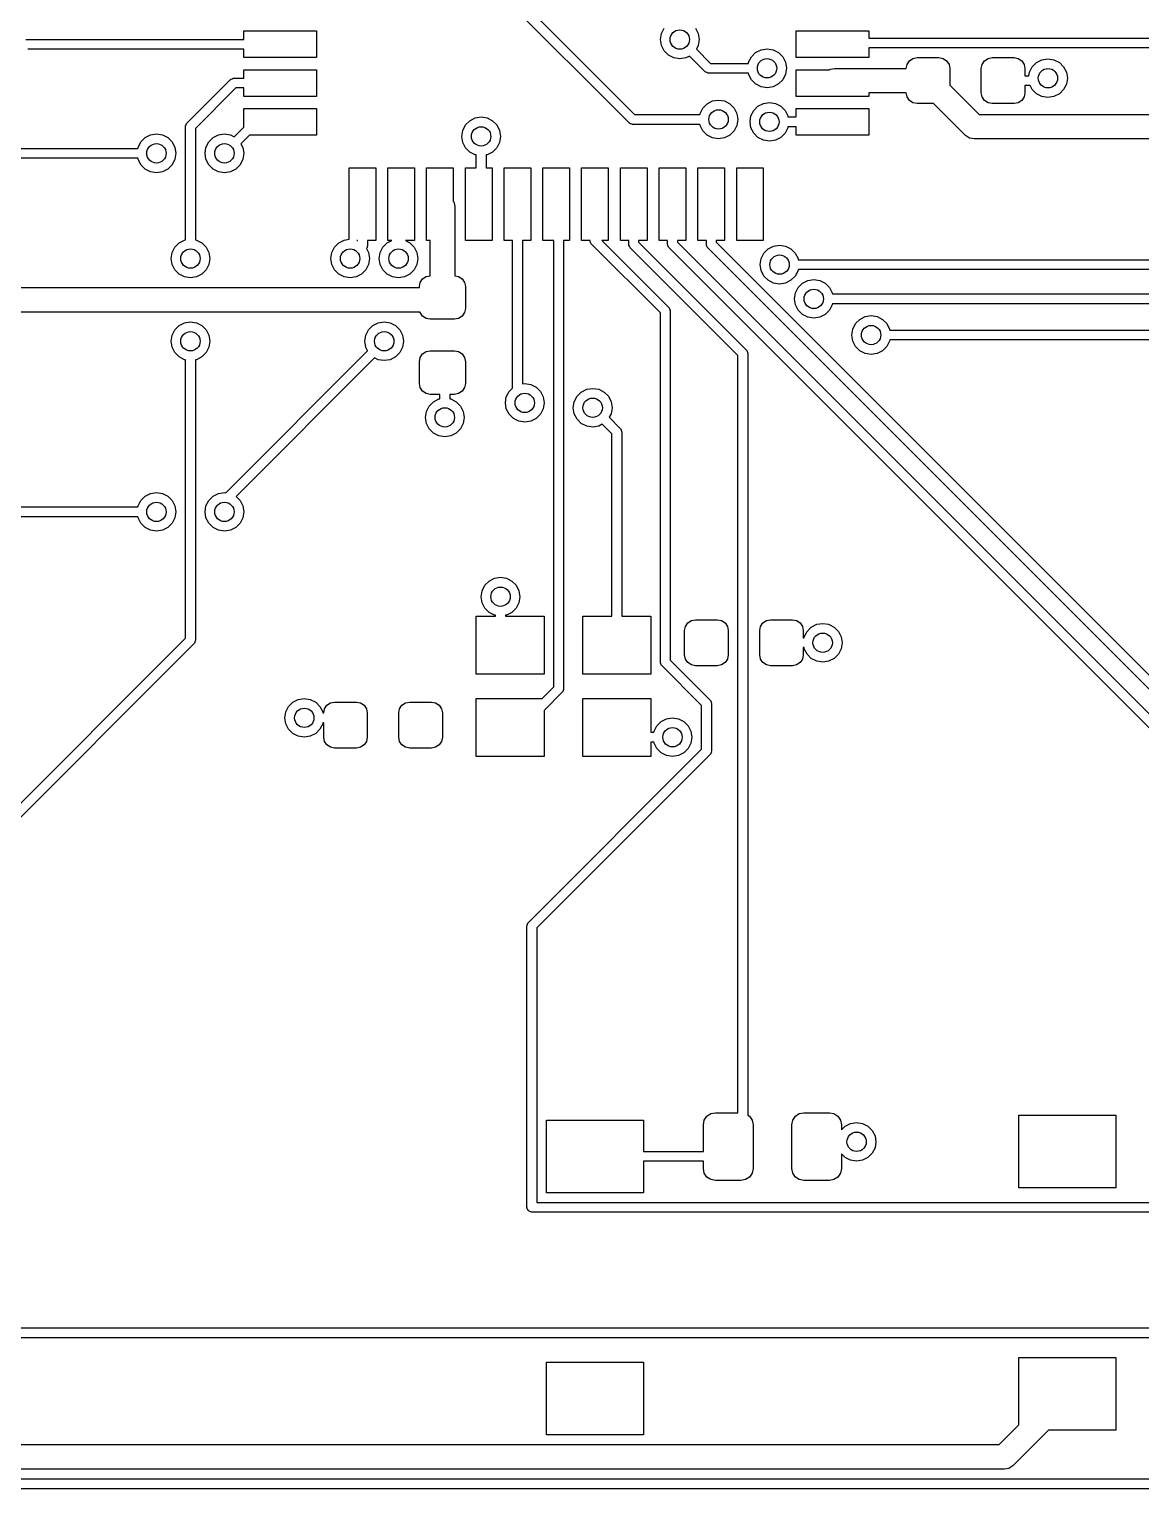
# Model space of a CAD drawing. Extents: x 5.11 to 8.2, y -3.91 to -1.13.
# Drawn here: x 6.294 to 7.198, y -3.908 to -2.722 of the extents above; entities that cross this region are included whole.
import ezdxf

# ---------------------------------------------------------------- set-up
doc = ezdxf.new("R2010")
doc.units = 0
doc.header["$MEASUREMENT"] = 0
doc.layers.add('BLACK', color=7, linetype='CONTINUOUS')

msp = doc.modelspace()

# ---------------------------------------------------------------- linework, layer by layer
at = {"layer": 'BLACK', "linetype": 'CONTINUOUS'}
for p, q in [((6.78162, -2.7981), (6.56638, -2.58286)), ((6.57204, -2.57721), (6.78611, -2.79128)), ((6.4685, -2.73025), (6.4685, -2.72343)), ((6.4685, -2.72343), (6.52756, -2.72343)), ((6.52756, -2.72343), (6.52756, -2.74508)), ((6.80709, -2.73036), (6.80786, -2.72549)), ((6.80786, -2.72549), (6.81009, -2.7211)), ((6.83558, -2.7211), (6.83781, -2.72549)), ((6.83781, -2.72549), (6.83858, -2.73036)), ((6.91732, -2.74508), (6.91732, -2.72343)), ((6.91732, -2.72343), (6.97638, -2.72343)), ((6.97638, -2.72343), (6.97638, -2.7292)), ((6.29134, -2.73025), (6.4685, -2.73025)), ((6.4685, -2.73825), (6.293, -2.73825)), ((6.4685, -2.74508), (6.4685, -2.73825)), ((6.80786, -2.73522), (6.80709, -2.73036)), ((6.81009, -2.73961), (6.80786, -2.73522)), ((6.83781, -2.73522), (6.83631, -2.73818)), ((6.83631, -2.73818), (6.84788, -2.74974)), ((6.83858, -2.73036), (6.83781, -2.73522)), ((6.88449, -2.741), (6.88888, -2.73877)), ((6.88888, -2.73877), (6.89375, -2.73799)), ((6.89375, -2.73799), (6.89862, -2.73877)), ((6.89862, -2.73877), (6.90301, -2.741)), ((6.97638, -2.7292), (7.35057, -2.7292)), ((7.35223, -2.7372), (6.97638, -2.7372)), ((6.97638, -2.7372), (6.97638, -2.74508)), ((6.52756, -2.74508), (6.4685, -2.74508)), ((6.81358, -2.7431), (6.81009, -2.73961)), ((6.81797, -2.74534), (6.81358, -2.7431)), ((6.82283, -2.74611), (6.81797, -2.74534)), ((6.8277, -2.74534), (6.82283, -2.74611)), ((6.83065, -2.74383), (6.8277, -2.74534)), ((6.84339, -2.75657), (6.83065, -2.74383)), ((6.84788, -2.74974), (6.87864, -2.74974)), ((6.87864, -2.74974), (6.87877, -2.74888)), ((6.87877, -2.74888), (6.88101, -2.74449)), ((6.88101, -2.74449), (6.88449, -2.741)), ((6.90301, -2.741), (6.90649, -2.74449)), ((6.90649, -2.74449), (6.90873, -2.74888)), ((6.90873, -2.74888), (6.9095, -2.75374)), ((6.97638, -2.74508), (6.91732, -2.74508)), ((7.00692, -2.75378), (7.00756, -2.75055)), ((7.00756, -2.75055), (7.00948, -2.74767)), ((7.00948, -2.74767), (7.01236, -2.74575)), ((7.01236, -2.74575), (7.01575, -2.74508)), ((7.01575, -2.74508), (7.03346, -2.74508)), ((7.03346, -2.74508), (7.03685, -2.74575)), ((7.03685, -2.74575), (7.03973, -2.74767)), ((7.03973, -2.74767), (7.04165, -2.75055)), ((7.04165, -2.75055), (7.04232, -2.75394)), ((7.06791, -2.75394), (7.06859, -2.75055)), ((7.06859, -2.75055), (7.07051, -2.74767)), ((7.07051, -2.74767), (7.07338, -2.74575)), ((7.07338, -2.74575), (7.07677, -2.74508)), ((7.07677, -2.74508), (7.09449, -2.74508)), ((7.09449, -2.74508), (7.09788, -2.74575)), ((7.09788, -2.74575), (7.10075, -2.74767)), ((7.10075, -2.74767), (7.10267, -2.75055)), ((7.10267, -2.75055), (7.10335, -2.75394)), ((7.10931, -2.75255), (7.11279, -2.74907)), ((7.11279, -2.74907), (7.11718, -2.74683)), ((7.11718, -2.74683), (7.12205, -2.74606)), ((7.12205, -2.74606), (7.12691, -2.74683)), ((7.12691, -2.74683), (7.1313, -2.74907)), ((7.1313, -2.74907), (7.13479, -2.75255)), ((6.42237, -2.79823), (6.45768, -2.76292)), ((6.45768, -2.76292), (6.45796, -2.76277)), ((6.45796, -2.76277), (6.45815, -2.76251)), ((6.45815, -2.76251), (6.45904, -2.76222)), ((6.45904, -2.76222), (6.45988, -2.7618)), ((6.45988, -2.7618), (6.4602, -2.76185)), ((6.4602, -2.76185), (6.4605, -2.76175)), ((6.4605, -2.76175), (6.4685, -2.76175)), ((6.4685, -2.76175), (6.4685, -2.75492)), ((6.4685, -2.75492), (6.52756, -2.75492)), ((6.52756, -2.75492), (6.52756, -2.77657)), ((6.84368, -2.75672), (6.84339, -2.75657)), ((6.84387, -2.75698), (6.84368, -2.75672)), ((6.84476, -2.75727), (6.84387, -2.75698)), ((6.84559, -2.75769), (6.84476, -2.75727)), ((6.84591, -2.75764), (6.84559, -2.75769)), ((6.84622, -2.75774), (6.84591, -2.75764)), ((6.87864, -2.75774), (6.84622, -2.75774)), ((6.87877, -2.75861), (6.87864, -2.75774)), ((6.88101, -2.763), (6.87877, -2.75861)), ((6.88449, -2.76648), (6.88101, -2.763)), ((6.90649, -2.763), (6.90301, -2.76648)), ((6.90873, -2.75861), (6.90649, -2.763)), ((6.9095, -2.75374), (6.90873, -2.75861)), ((6.91732, -2.77657), (6.91732, -2.75492)), ((6.91732, -2.75492), (6.94442, -2.75492)), ((6.94442, -2.75492), (6.94499, -2.75454)), ((6.94499, -2.75454), (6.94882, -2.75378)), ((6.94882, -2.75378), (7.00692, -2.75378)), ((7.04232, -2.75394), (7.04232, -2.76735)), ((7.06791, -2.77362), (7.06791, -2.75394)), ((7.10335, -2.75394), (7.10335, -2.75978)), ((7.10335, -2.75978), (7.10662, -2.75978)), ((7.10662, -2.75978), (7.10707, -2.75694)), ((7.10707, -2.75694), (7.10931, -2.75255)), ((7.13479, -2.75255), (7.13702, -2.75694)), ((7.13702, -2.75694), (7.1378, -2.76181)), ((7.1378, -2.76181), (7.13702, -2.76668)), ((6.46216, -2.76975), (6.4292, -2.80271)), ((6.4685, -2.76975), (6.46216, -2.76975)), ((6.4685, -2.77657), (6.4685, -2.76975)), ((6.88888, -2.76872), (6.88449, -2.76648)), ((6.89375, -2.76949), (6.88888, -2.76872)), ((6.89862, -2.76872), (6.89375, -2.76949)), ((6.90301, -2.76648), (6.89862, -2.76872)), ((7.00692, -2.77378), (6.97638, -2.77378)), ((6.97638, -2.77378), (6.97638, -2.77657)), ((7.00756, -2.77701), (7.00692, -2.77378)), ((7.04232, -2.76735), (7.06615, -2.79118)), ((7.06859, -2.77701), (7.06791, -2.77362)), ((7.10335, -2.77362), (7.10267, -2.77701)), ((7.10763, -2.76778), (7.10335, -2.76778)), ((7.10335, -2.76778), (7.10335, -2.77362)), ((7.10931, -2.77107), (7.10763, -2.76778)), ((7.11279, -2.77455), (7.10931, -2.77107)), ((7.11718, -2.77679), (7.11279, -2.77455)), ((7.1313, -2.77455), (7.12691, -2.77679)), ((7.13479, -2.77107), (7.1313, -2.77455)), ((7.13702, -2.76668), (7.13479, -2.77107)), ((6.52756, -2.77657), (6.4685, -2.77657)), ((6.4685, -2.80147), (6.4685, -2.78642)), ((6.4685, -2.78642), (6.52756, -2.78642)), ((6.52756, -2.78642), (6.52756, -2.80807)), ((6.83935, -2.79041), (6.84159, -2.78602)), ((6.84159, -2.78602), (6.84507, -2.78254)), ((6.84507, -2.78254), (6.84946, -2.7803)), ((6.84946, -2.7803), (6.85433, -2.77953)), ((6.85433, -2.77953), (6.8592, -2.7803)), ((6.8592, -2.7803), (6.86359, -2.78254)), ((6.86359, -2.78254), (6.86707, -2.78602)), ((6.86707, -2.78602), (6.86931, -2.79041)), ((6.88293, -2.78799), (6.88641, -2.7845)), ((6.88641, -2.7845), (6.8908, -2.78227)), ((6.8908, -2.78227), (6.89567, -2.7815)), ((6.89567, -2.7815), (6.90054, -2.78227)), ((6.90054, -2.78227), (6.90493, -2.7845)), ((6.90493, -2.7845), (6.90841, -2.78799)), ((6.97638, -2.77657), (6.91732, -2.77657)), ((6.91732, -2.79324), (6.91732, -2.78642)), ((6.91732, -2.78642), (6.97638, -2.78642)), ((6.97638, -2.78642), (6.97638, -2.80807)), ((7.00948, -2.77989), (7.00756, -2.77701)), ((7.01236, -2.78181), (7.00948, -2.77989)), ((7.01575, -2.78248), (7.01236, -2.78181)), ((7.02916, -2.78248), (7.01575, -2.78248)), ((7.05494, -2.80825), (7.02916, -2.78248)), ((7.07051, -2.77989), (7.06859, -2.77701)), ((7.07338, -2.78181), (7.07051, -2.77989)), ((7.07677, -2.78248), (7.07338, -2.78181)), ((7.09449, -2.78248), (7.07677, -2.78248)), ((7.09788, -2.78181), (7.09449, -2.78248)), ((7.10075, -2.77989), (7.09788, -2.78181)), ((7.10267, -2.77701), (7.10075, -2.77989)), ((7.12205, -2.77756), (7.11718, -2.77679)), ((7.12691, -2.77679), (7.12205, -2.77756)), ((6.42167, -2.79959), (6.42196, -2.7987)), ((6.42196, -2.7987), (6.42222, -2.79851)), ((6.42222, -2.79851), (6.42237, -2.79823)), ((6.64868, -2.7998), (6.65216, -2.79631)), ((6.65216, -2.79631), (6.65655, -2.79408)), ((6.65655, -2.79408), (6.66142, -2.79331)), ((6.66142, -2.79331), (6.66628, -2.79408)), ((6.66628, -2.79408), (6.67067, -2.79631)), ((6.67067, -2.79631), (6.67416, -2.7998)), ((6.78191, -2.79825), (6.78162, -2.7981)), ((6.7821, -2.79851), (6.78191, -2.79825)), ((6.78299, -2.7988), (6.7821, -2.79851)), ((6.78382, -2.79923), (6.78299, -2.7988)), ((6.78611, -2.79128), (6.83922, -2.79128)), ((6.83922, -2.79128), (6.83935, -2.79041)), ((6.86931, -2.79041), (6.87008, -2.79528)), ((6.87008, -2.79528), (6.86931, -2.80014)), ((6.87992, -2.79724), (6.88069, -2.79238)), ((6.88069, -2.80211), (6.87992, -2.79724)), ((6.88069, -2.79238), (6.88293, -2.78799)), ((6.90841, -2.78799), (6.91065, -2.79238)), ((6.91065, -2.79238), (6.91078, -2.79324)), ((6.91078, -2.79324), (6.91732, -2.79324)), ((7.06615, -2.79118), (7.41921, -2.79118)), ((6.38485, -2.81358), (6.38834, -2.81009)), ((6.38834, -2.81009), (6.39273, -2.80786)), ((6.39273, -2.80786), (6.39759, -2.80709)), ((6.39759, -2.80709), (6.40246, -2.80786)), ((6.40246, -2.80786), (6.40685, -2.81009)), ((6.40685, -2.81009), (6.41033, -2.81358)), ((6.4212, -2.80106), (6.4213, -2.80075)), ((6.4212, -2.89321), (6.4212, -2.80106)), ((6.42125, -2.80043), (6.42167, -2.79959)), ((6.4213, -2.80075), (6.42125, -2.80043)), ((6.4292, -2.80271), (6.4292, -2.89321)), ((6.44006, -2.81358), (6.44354, -2.81009)), ((6.44354, -2.81009), (6.44793, -2.80786)), ((6.44793, -2.80786), (6.4528, -2.80709)), ((6.4528, -2.80709), (6.45767, -2.80786)), ((6.45767, -2.80786), (6.46062, -2.80936)), ((6.46062, -2.80936), (6.4685, -2.80147)), ((6.47322, -2.80807), (6.46627, -2.81502)), ((6.52756, -2.80807), (6.47322, -2.80807)), ((6.64567, -2.80906), (6.64644, -2.80419)), ((6.64644, -2.81392), (6.64567, -2.80906)), ((6.64644, -2.80419), (6.64868, -2.7998)), ((6.67416, -2.7998), (6.67639, -2.80419)), ((6.67639, -2.80419), (6.67717, -2.80906)), ((6.67717, -2.80906), (6.67639, -2.81392)), ((6.78414, -2.79918), (6.78382, -2.79923)), ((6.78445, -2.79928), (6.78414, -2.79918)), ((6.83922, -2.79928), (6.78445, -2.79928)), ((6.83935, -2.80014), (6.83922, -2.79928)), ((6.84159, -2.80453), (6.83935, -2.80014)), ((6.84507, -2.80802), (6.84159, -2.80453)), ((6.84946, -2.81025), (6.84507, -2.80802)), ((6.85433, -2.81102), (6.84946, -2.81025)), ((6.8592, -2.81025), (6.85433, -2.81102)), ((6.86359, -2.80802), (6.8592, -2.81025)), ((6.86707, -2.80453), (6.86359, -2.80802)), ((6.86931, -2.80014), (6.86707, -2.80453)), ((6.88293, -2.8065), (6.88069, -2.80211)), ((6.88641, -2.80998), (6.88293, -2.8065)), ((6.8908, -2.81222), (6.88641, -2.80998)), ((6.90493, -2.80998), (6.90054, -2.81222)), ((6.90841, -2.8065), (6.90493, -2.80998)), ((6.91065, -2.80211), (6.90841, -2.8065)), ((6.91078, -2.80124), (6.91065, -2.80211)), ((6.91732, -2.80124), (6.91078, -2.80124)), ((6.91732, -2.80807), (6.91732, -2.80124)), ((6.97638, -2.80807), (6.91732, -2.80807)), ((7.05818, -2.81042), (7.05494, -2.80825)), ((7.05494, -2.80825), (7.05494, -2.80825)), ((7.06201, -2.81118), (7.05818, -2.81042)), ((6.26378, -2.81883), (6.38248, -2.81883)), ((6.38248, -2.81883), (6.38262, -2.81797)), ((6.38262, -2.81797), (6.38485, -2.81358)), ((6.41033, -2.81358), (6.41257, -2.81797)), ((6.41257, -2.81797), (6.41334, -2.82283)), ((6.43705, -2.82283), (6.43782, -2.81797)), ((6.43782, -2.81797), (6.44006, -2.81358)), ((6.46627, -2.81502), (6.46778, -2.81797)), ((6.46778, -2.81797), (6.46855, -2.82283)), ((6.64868, -2.81831), (6.64644, -2.81392)), ((6.65216, -2.8218), (6.64868, -2.81831)), ((6.65655, -2.82403), (6.65216, -2.8218)), ((6.67067, -2.8218), (6.66628, -2.82403)), ((6.67416, -2.81831), (6.67067, -2.8218)), ((6.67639, -2.81392), (6.67416, -2.81831)), ((6.89567, -2.81299), (6.8908, -2.81222)), ((6.90054, -2.81222), (6.89567, -2.81299)), ((7.42335, -2.81118), (7.06201, -2.81118)), ((6.38248, -2.82683), (6.26544, -2.82683)), ((6.38262, -2.8277), (6.38248, -2.82683)), ((6.38485, -2.83209), (6.38262, -2.8277)), ((6.38834, -2.83558), (6.38485, -2.83209)), ((6.41033, -2.83209), (6.40685, -2.83558)), ((6.41257, -2.8277), (6.41033, -2.83209)), ((6.41334, -2.82283), (6.41257, -2.8277)), ((6.43782, -2.8277), (6.43705, -2.82283)), ((6.44006, -2.83209), (6.43782, -2.8277)), ((6.44354, -2.83558), (6.44006, -2.83209)), ((6.46554, -2.83209), (6.46206, -2.83558)), ((6.46778, -2.8277), (6.46554, -2.83209)), ((6.46855, -2.82283), (6.46778, -2.8277)), ((6.65742, -2.82417), (6.65655, -2.82403)), ((6.65742, -2.83465), (6.65742, -2.82417)), ((6.66628, -2.82403), (6.66542, -2.82417)), ((6.66542, -2.82417), (6.66542, -2.83465)), ((6.39273, -2.83781), (6.38834, -2.83558)), ((6.39759, -2.83858), (6.39273, -2.83781)), ((6.40246, -2.83781), (6.39759, -2.83858)), ((6.40685, -2.83558), (6.40246, -2.83781)), ((6.44793, -2.83781), (6.44354, -2.83558)), ((6.4528, -2.83858), (6.44793, -2.83781)), ((6.45767, -2.83781), (6.4528, -2.83858)), ((6.46206, -2.83558), (6.45767, -2.83781)), ((6.55413, -2.89271), (6.55413, -2.83465)), ((6.55413, -2.83465), (6.57579, -2.83465)), ((6.57579, -2.83465), (6.57579, -2.8937)), ((6.58563, -2.8937), (6.58563, -2.83465)), ((6.58563, -2.83465), (6.60728, -2.83465)), ((6.60728, -2.83465), (6.60728, -2.8937)), ((6.61713, -2.8937), (6.61713, -2.83465)), ((6.61713, -2.83465), (6.63878, -2.83465)), ((6.63878, -2.83465), (6.63878, -2.86175)), ((6.64862, -2.8937), (6.64862, -2.83465)), ((6.64862, -2.83465), (6.65742, -2.83465)), ((6.66542, -2.83465), (6.67028, -2.83465)), ((6.67028, -2.83465), (6.67028, -2.8937)), ((6.68012, -2.8937), (6.68012, -2.83465)), ((6.68012, -2.83465), (6.70177, -2.83465)), ((6.70177, -2.83465), (6.70177, -2.8937)), ((6.71161, -2.8937), (6.71161, -2.83465)), ((6.71161, -2.83465), (6.73327, -2.83465)), ((6.73327, -2.83465), (6.73327, -2.8937)), ((6.74311, -2.8937), (6.74311, -2.83465)), ((6.74311, -2.83465), (6.76476, -2.83465)), ((6.76476, -2.83465), (6.76476, -2.8937)), ((6.77461, -2.8937), (6.77461, -2.83465)), ((6.77461, -2.83465), (6.79626, -2.83465)), ((6.79626, -2.83465), (6.79626, -2.8937)), ((6.8061, -2.8937), (6.8061, -2.83465)), ((6.8061, -2.83465), (6.82776, -2.83465)), ((6.82776, -2.83465), (6.82776, -2.8937)), ((6.8376, -2.8937), (6.8376, -2.83465)), ((6.8376, -2.83465), (6.85925, -2.83465)), ((6.85925, -2.83465), (6.85925, -2.8937)), ((6.86909, -2.8937), (6.86909, -2.83465)), ((6.86909, -2.83465), (6.89075, -2.83465)), ((6.89075, -2.83465), (6.89075, -2.8937)), ((6.63878, -2.86175), (6.63916, -2.86231)), ((6.63916, -2.86231), (6.63965, -2.8648)), ((6.63965, -2.8648), (6.63992, -2.86614)), ((6.63992, -2.86614), (6.63992, -2.92228)), ((6.41594, -2.89559), (6.42033, -2.89335)), ((6.42033, -2.89335), (6.4212, -2.89321)), ((6.4292, -2.89321), (6.43006, -2.89335)), ((6.43006, -2.89335), (6.43445, -2.89559)), ((6.5457, -2.89559), (6.55009, -2.89335)), ((6.55009, -2.89335), (6.55413, -2.89271)), ((6.56052, -2.8937), (6.56096, -2.89393)), ((6.56096, -2.8937), (6.56052, -2.8937)), ((6.56096, -2.89393), (6.56096, -2.8937)), ((6.57579, -2.8937), (6.56896, -2.8937)), ((6.56896, -2.8937), (6.56896, -2.89833)), ((6.58506, -2.89559), (6.58876, -2.8937)), ((6.58876, -2.8937), (6.58563, -2.8937)), ((6.60728, -2.8937), (6.59987, -2.8937)), ((6.59987, -2.8937), (6.60357, -2.89559)), ((6.61992, -2.8937), (6.61713, -2.8937)), ((6.61992, -2.92228), (6.61992, -2.8937)), ((6.67028, -2.8937), (6.64862, -2.8937)), ((6.68694, -2.8937), (6.68012, -2.8937)), ((6.68694, -3.01352), (6.68694, -2.8937)), ((6.70177, -2.8937), (6.69494, -2.8937)), ((6.69494, -2.8937), (6.69494, -3.01015)), ((6.72047, -2.8937), (6.71161, -2.8937)), ((6.72047, -3.25628), (6.72047, -2.8937)), ((6.73327, -2.8937), (6.72847, -2.8937)), ((6.72847, -2.8937), (6.72847, -3.25794)), ((6.74994, -2.8937), (6.74311, -2.8937)), ((6.75004, -2.89401), (6.74994, -2.8937)), ((6.76476, -2.8937), (6.75959, -2.8937)), ((6.75959, -2.8937), (6.81392, -2.94802)), ((6.78143, -2.8937), (6.77461, -2.8937)), ((6.78143, -2.89678), (6.78143, -2.8937)), ((6.79626, -2.8937), (6.78943, -2.8937)), ((6.78943, -2.8937), (6.78943, -2.89512)), ((6.81293, -2.8937), (6.8061, -2.8937)), ((6.81293, -2.89678), (6.81293, -2.8937)), ((6.82776, -2.8937), (6.82093, -2.8937)), ((6.82093, -2.8937), (6.82093, -2.89512)), ((6.84443, -2.8937), (6.8376, -2.8937)), ((6.84443, -2.89678), (6.84443, -2.8937)), ((6.85925, -2.8937), (6.85243, -2.8937)), ((6.85243, -2.8937), (6.85243, -2.89512)), ((6.89075, -2.8937), (6.86909, -2.8937)), ((6.40945, -2.90833), (6.41022, -2.90346)), ((6.41022, -2.90346), (6.41246, -2.89907)), ((6.41246, -2.89907), (6.41594, -2.89559)), ((6.43445, -2.89559), (6.43794, -2.89907)), ((6.43794, -2.89907), (6.44017, -2.90346)), ((6.44017, -2.90346), (6.44094, -2.90833)), ((6.53921, -2.90833), (6.53998, -2.90346)), ((6.53998, -2.90346), (6.54222, -2.89907)), ((6.54222, -2.89907), (6.5457, -2.89559)), ((6.56849, -2.89979), (6.56832, -2.90029)), ((6.56832, -2.90029), (6.56994, -2.90346)), ((6.56891, -2.89895), (6.56849, -2.89979)), ((6.56896, -2.89833), (6.56886, -2.89863)), ((6.56886, -2.89863), (6.56891, -2.89895)), ((6.56994, -2.90346), (6.57071, -2.90833)), ((6.57856, -2.90833), (6.57933, -2.90346)), ((6.57933, -2.90346), (6.58157, -2.89907)), ((6.58157, -2.89907), (6.58506, -2.89559)), ((6.60357, -2.89559), (6.60705, -2.89907)), ((6.60705, -2.89907), (6.60929, -2.90346)), ((6.60929, -2.90346), (6.61006, -2.90833)), ((6.74999, -2.89433), (6.75004, -2.89401)), ((6.75041, -2.89516), (6.74999, -2.89433)), ((6.7507, -2.89605), (6.75041, -2.89516)), ((6.75096, -2.89624), (6.7507, -2.89605)), ((6.75111, -2.89653), (6.75096, -2.89624)), ((6.80709, -2.95251), (6.75111, -2.89653)), ((6.78153, -2.89709), (6.78143, -2.89678)), ((6.78148, -2.89741), (6.78153, -2.89709)), ((6.78191, -2.89824), (6.78148, -2.89741)), ((6.7822, -2.89913), (6.78191, -2.89824)), ((6.78246, -2.89932), (6.7822, -2.89913)), ((6.7826, -2.89961), (6.78246, -2.89932)), ((6.87008, -2.98708), (6.7826, -2.89961)), ((6.78943, -2.89512), (6.87691, -2.9826)), ((6.81303, -2.89709), (6.81293, -2.89678)), ((6.81298, -2.89741), (6.81303, -2.89709)), ((6.8134, -2.89824), (6.81298, -2.89741)), ((6.81369, -2.89913), (6.8134, -2.89824)), ((6.81395, -2.89932), (6.81369, -2.89913)), ((6.8141, -2.89961), (6.81395, -2.89932)), ((7.50978, -3.59529), (6.8141, -2.89961)), ((6.82093, -2.89512), (7.51426, -3.58846)), ((6.84452, -2.89709), (6.84443, -2.89678)), ((6.84447, -2.89741), (6.84452, -2.89709)), ((6.8449, -2.89824), (6.84447, -2.89741)), ((6.84519, -2.89913), (6.8449, -2.89824)), ((6.84545, -2.89932), (6.84519, -2.89913)), ((6.8456, -2.89961), (6.84545, -2.89932)), ((7.51367, -3.56768), (6.8456, -2.89961)), ((6.85243, -2.89512), (7.51816, -3.56085)), ((6.88897, -2.9084), (6.89121, -2.90401)), ((6.89121, -2.90401), (6.89469, -2.90053)), ((6.89469, -2.90053), (6.89908, -2.89829)), ((6.89908, -2.89829), (6.90395, -2.89752)), ((6.90395, -2.89752), (6.90881, -2.89829)), ((6.90881, -2.89829), (6.9132, -2.90053)), ((6.9132, -2.90053), (6.91669, -2.90401)), ((6.91669, -2.90401), (6.91893, -2.9084)), ((6.41022, -2.91319), (6.40945, -2.90833)), ((6.41246, -2.91758), (6.41022, -2.91319)), ((6.44017, -2.91319), (6.43794, -2.91758)), ((6.44094, -2.90833), (6.44017, -2.91319)), ((6.53998, -2.91319), (6.53921, -2.90833)), ((6.54222, -2.91758), (6.53998, -2.91319)), ((6.56994, -2.91319), (6.5677, -2.91758)), ((6.57071, -2.90833), (6.56994, -2.91319)), ((6.57933, -2.91319), (6.57856, -2.90833)), ((6.58157, -2.91758), (6.57933, -2.91319)), ((6.60929, -2.91319), (6.60705, -2.91758)), ((6.61006, -2.90833), (6.60929, -2.91319)), ((6.8882, -2.91327), (6.88897, -2.9084)), ((6.88897, -2.91813), (6.8882, -2.91327)), ((6.91893, -2.9084), (6.91906, -2.90927)), ((6.91906, -2.91727), (6.91893, -2.91813)), ((6.91906, -2.90927), (7.78008, -2.90927)), ((7.78174, -2.91727), (6.91906, -2.91727)), ((6.41594, -2.92107), (6.41246, -2.91758)), ((6.42033, -2.9233), (6.41594, -2.92107)), ((6.4252, -2.92407), (6.42033, -2.9233)), ((6.43006, -2.9233), (6.4252, -2.92407)), ((6.43445, -2.92107), (6.43006, -2.9233)), ((6.43794, -2.91758), (6.43445, -2.92107)), ((6.5457, -2.92107), (6.54222, -2.91758)), ((6.55009, -2.9233), (6.5457, -2.92107)), ((6.55496, -2.92407), (6.55009, -2.9233)), ((6.55983, -2.9233), (6.55496, -2.92407)), ((6.56422, -2.92107), (6.55983, -2.9233)), ((6.5677, -2.91758), (6.56422, -2.92107)), ((6.58506, -2.92107), (6.58157, -2.91758)), ((6.58945, -2.9233), (6.58506, -2.92107)), ((6.59431, -2.92407), (6.58945, -2.9233)), ((6.59918, -2.9233), (6.59431, -2.92407)), ((6.60357, -2.92107), (6.59918, -2.9233)), ((6.60705, -2.91758), (6.60357, -2.92107)), ((6.61122, -2.9311), (6.61189, -2.92771)), ((6.61189, -2.92771), (6.61381, -2.92484)), ((6.61381, -2.92484), (6.61669, -2.92292)), ((6.61669, -2.92292), (6.61992, -2.92228)), ((6.63992, -2.92228), (6.64315, -2.92292)), ((6.64315, -2.92292), (6.64603, -2.92484)), ((6.64603, -2.92484), (6.64795, -2.92771)), ((6.64795, -2.92771), (6.64862, -2.9311)), ((6.89121, -2.92252), (6.88897, -2.91813)), ((6.89469, -2.92601), (6.89121, -2.92252)), ((6.89908, -2.92824), (6.89469, -2.92601)), ((6.90395, -2.92901), (6.89908, -2.92824)), ((6.90881, -2.92824), (6.90395, -2.92901)), ((6.9132, -2.92601), (6.90881, -2.92824)), ((6.91669, -2.92252), (6.9132, -2.92601)), ((6.91893, -2.91813), (6.91669, -2.92252)), ((6.91903, -2.93184), (6.92252, -2.92835)), ((6.92252, -2.92835), (6.92691, -2.92611)), ((6.92691, -2.92611), (6.93177, -2.92534)), ((6.93177, -2.92534), (6.93664, -2.92611)), ((6.93664, -2.92611), (6.94103, -2.92835)), ((6.94103, -2.92835), (6.94451, -2.93184)), ((6.16261, -2.93193), (6.61122, -2.93193)), ((6.61122, -2.93193), (6.61122, -2.9311)), ((6.64862, -2.9311), (6.64862, -2.94882)), ((6.91603, -2.94109), (6.9168, -2.93623)), ((6.9168, -2.94596), (6.91603, -2.94109)), ((6.9168, -2.93623), (6.91903, -2.93184)), ((6.94451, -2.93184), (6.94675, -2.93623)), ((6.94675, -2.93623), (6.94689, -2.93709)), ((6.94689, -2.93709), (7.77471, -2.93709)), ((6.61184, -2.95193), (6.18261, -2.95193)), ((6.61189, -2.95221), (6.61184, -2.95193)), ((6.61381, -2.95508), (6.61189, -2.95221)), ((6.64795, -2.95221), (6.64603, -2.95508)), ((6.64862, -2.94882), (6.64795, -2.95221)), ((6.80709, -3.23628), (6.80709, -2.95251)), ((6.81392, -2.94802), (6.81406, -2.94831)), ((6.81406, -2.94831), (6.81432, -2.9485)), ((6.81432, -2.9485), (6.81461, -2.94939)), ((6.81461, -2.94939), (6.81504, -2.95022)), ((6.81504, -2.95022), (6.81499, -2.95054)), ((6.81499, -2.95054), (6.81509, -2.95085)), ((6.81509, -2.95085), (6.81509, -3.23463)), ((6.91903, -2.95035), (6.9168, -2.94596)), ((6.92252, -2.95383), (6.91903, -2.95035)), ((6.94451, -2.95035), (6.94103, -2.95383)), ((6.94675, -2.94596), (6.94451, -2.95035)), ((6.94689, -2.94509), (6.94675, -2.94596)), ((7.77637, -2.94509), (6.94689, -2.94509)), ((6.41246, -2.96628), (6.41594, -2.96279)), ((6.41594, -2.96279), (6.42033, -2.96055)), ((6.42033, -2.96055), (6.4252, -2.95978)), ((6.4252, -2.95978), (6.43006, -2.96055)), ((6.43006, -2.96055), (6.43445, -2.96279)), ((6.43445, -2.96279), (6.43794, -2.96628)), ((6.56994, -2.96628), (6.57342, -2.96279)), ((6.57342, -2.96279), (6.57781, -2.96055)), ((6.57781, -2.96055), (6.58268, -2.95978)), ((6.58268, -2.95978), (6.58754, -2.96055)), ((6.58754, -2.96055), (6.59193, -2.96279)), ((6.59193, -2.96279), (6.59542, -2.96628)), ((6.61669, -2.957), (6.61381, -2.95508)), ((6.62008, -2.95768), (6.61669, -2.957)), ((6.63976, -2.95768), (6.62008, -2.95768)), ((6.64315, -2.957), (6.63976, -2.95768)), ((6.64603, -2.95508), (6.64315, -2.957)), ((6.92691, -2.95607), (6.92252, -2.95383)), ((6.93177, -2.95684), (6.92691, -2.95607)), ((6.93664, -2.95607), (6.93177, -2.95684)), ((6.94103, -2.95383), (6.93664, -2.95607)), ((6.96337, -2.96561), (6.96561, -2.96122)), ((6.96561, -2.96122), (6.96909, -2.95773)), ((6.96909, -2.95773), (6.97348, -2.9555)), ((6.97348, -2.9555), (6.97835, -2.95472)), ((6.97835, -2.95472), (6.98321, -2.9555)), ((6.98321, -2.9555), (6.9876, -2.95773)), ((6.9876, -2.95773), (6.99109, -2.96122)), ((6.99109, -2.96122), (6.99332, -2.96561)), ((6.40945, -2.97553), (6.41022, -2.97067)), ((6.41022, -2.9804), (6.40945, -2.97553)), ((6.41022, -2.97067), (6.41246, -2.96628)), ((6.43794, -2.96628), (6.44017, -2.97067)), ((6.44017, -2.97067), (6.44094, -2.97553)), ((6.44094, -2.97553), (6.44017, -2.9804)), ((6.56693, -2.97553), (6.5677, -2.97067)), ((6.5677, -2.9804), (6.56693, -2.97553)), ((6.5677, -2.97067), (6.56994, -2.96628)), ((6.59542, -2.96628), (6.59765, -2.97067)), ((6.59765, -2.97067), (6.59843, -2.97553)), ((6.59843, -2.97553), (6.59765, -2.9804)), ((6.9626, -2.97047), (6.96337, -2.96561)), ((6.96337, -2.97534), (6.9626, -2.97047)), ((6.96561, -2.97973), (6.96337, -2.97534)), ((6.99332, -2.97534), (6.99109, -2.97973)), ((6.99332, -2.96561), (6.99346, -2.96647)), ((6.99346, -2.97447), (6.99332, -2.97534)), ((6.99346, -2.96647), (7.76778, -2.96647)), ((7.76943, -2.97447), (6.99346, -2.97447)), ((6.41246, -2.98479), (6.41022, -2.9804)), ((6.41594, -2.98827), (6.41246, -2.98479)), ((6.42033, -2.99051), (6.41594, -2.98827)), ((6.43445, -2.98827), (6.43006, -2.99051)), ((6.43794, -2.98479), (6.43445, -2.98827)), ((6.44017, -2.9804), (6.43794, -2.98479)), ((6.45395, -3.09861), (6.5692, -2.98335)), ((6.5692, -2.98335), (6.5677, -2.9804)), ((6.59193, -2.98827), (6.58754, -2.99051)), ((6.59542, -2.98479), (6.59193, -2.98827)), ((6.59765, -2.9804), (6.59542, -2.98479)), ((6.61189, -2.98874), (6.61381, -2.98586)), ((6.61381, -2.98586), (6.61669, -2.98394)), ((6.61669, -2.98394), (6.62008, -2.98327)), ((6.62008, -2.98327), (6.63976, -2.98327)), ((6.63976, -2.98327), (6.64315, -2.98394)), ((6.64315, -2.98394), (6.64603, -2.98586)), ((6.64603, -2.98586), (6.64795, -2.98874)), ((6.87008, -3.60236), (6.87008, -2.98708)), ((6.87691, -2.9826), (6.87705, -2.98288)), ((6.87705, -2.98288), (6.87731, -2.98307)), ((6.87731, -2.98307), (6.8776, -2.98396)), ((6.8776, -2.98396), (6.87803, -2.9848)), ((6.87803, -2.9848), (6.87798, -2.98512)), ((6.87798, -2.98512), (6.87808, -2.98543)), ((6.87808, -2.98543), (6.87808, -3.6043)), ((6.96909, -2.98321), (6.96561, -2.97973)), ((6.97348, -2.98545), (6.96909, -2.98321)), ((6.97835, -2.98622), (6.97348, -2.98545)), ((6.98321, -2.98545), (6.97835, -2.98622)), ((6.9876, -2.98321), (6.98321, -2.98545)), ((6.99109, -2.97973), (6.9876, -2.98321)), ((6.4212, -2.99065), (6.42033, -2.99051)), ((6.4212, -3.21685), (6.4212, -2.99065)), ((6.43006, -2.99051), (6.4292, -2.99065)), ((6.4292, -2.99065), (6.4292, -3.2185)), ((6.57486, -2.98901), (6.46224, -3.10162)), ((6.57781, -2.99051), (6.57486, -2.98901)), ((6.58268, -2.99128), (6.57781, -2.99051)), ((6.58754, -2.99051), (6.58268, -2.99128)), ((6.61122, -2.99213), (6.61189, -2.98874)), ((6.61122, -3.00984), (6.61122, -2.99213)), ((6.64795, -2.98874), (6.64862, -2.99213)), ((6.64862, -2.99213), (6.64862, -3.00984)), ((6.61189, -3.01323), (6.61122, -3.00984)), ((6.64862, -3.00984), (6.64795, -3.01323)), ((6.69494, -3.01015), (6.69687, -3.00984)), ((6.69687, -3.00984), (6.70174, -3.01061)), ((6.70174, -3.01061), (6.70613, -3.01285)), ((6.61381, -3.01611), (6.61189, -3.01323)), ((6.61669, -3.01803), (6.61381, -3.01611)), ((6.62008, -3.0187), (6.61669, -3.01803)), ((6.62789, -3.0187), (6.62008, -3.0187)), ((6.62263, -3.02466), (6.62702, -3.02242)), ((6.62702, -3.02242), (6.62789, -3.02229)), ((6.62789, -3.02229), (6.62789, -3.0187)), ((6.63976, -3.0187), (6.63589, -3.0187)), ((6.63589, -3.0187), (6.63589, -3.02229)), ((6.63589, -3.02229), (6.63676, -3.02242)), ((6.63676, -3.02242), (6.64115, -3.02466)), ((6.64315, -3.01803), (6.63976, -3.0187)), ((6.64603, -3.01611), (6.64315, -3.01803)), ((6.64795, -3.01323), (6.64603, -3.01611)), ((6.68112, -3.02559), (6.68189, -3.02072)), ((6.68189, -3.02072), (6.68413, -3.01633)), ((6.68413, -3.01633), (6.68694, -3.01352)), ((6.70613, -3.01285), (6.70961, -3.01633)), ((6.70961, -3.01633), (6.71185, -3.02072)), ((6.71185, -3.02072), (6.71262, -3.02559)), ((6.7371, -3.02466), (6.73933, -3.02027)), ((6.73933, -3.02027), (6.74282, -3.01679)), ((6.74282, -3.01679), (6.74721, -3.01455)), ((6.74721, -3.01455), (6.75207, -3.01378)), ((6.75207, -3.01378), (6.75694, -3.01455)), ((6.75694, -3.01455), (6.76133, -3.01679)), ((6.76133, -3.01679), (6.76482, -3.02027)), ((6.76482, -3.02027), (6.76705, -3.02466)), ((6.61614, -3.0374), (6.61691, -3.03254)), ((6.61691, -3.03254), (6.61915, -3.02815)), ((6.61915, -3.02815), (6.62263, -3.02466)), ((6.64115, -3.02466), (6.64463, -3.02815)), ((6.64463, -3.02815), (6.64687, -3.03254)), ((6.64687, -3.03254), (6.64764, -3.0374)), ((6.68189, -3.03046), (6.68112, -3.02559)), ((6.68413, -3.03485), (6.68189, -3.03046)), ((6.68761, -3.03833), (6.68413, -3.03485)), ((6.70961, -3.03485), (6.70613, -3.03833)), ((6.71185, -3.03046), (6.70961, -3.03485)), ((6.71262, -3.02559), (6.71185, -3.03046)), ((6.73633, -3.02953), (6.7371, -3.02466)), ((6.7371, -3.03439), (6.73633, -3.02953)), ((6.73933, -3.03878), (6.7371, -3.03439)), ((6.76705, -3.03439), (6.76555, -3.03734)), ((6.76705, -3.02466), (6.76782, -3.02953)), ((6.76782, -3.02953), (6.76705, -3.03439)), ((6.61691, -3.04227), (6.61614, -3.0374)), ((6.61915, -3.04666), (6.61691, -3.04227)), ((6.62263, -3.05014), (6.61915, -3.04666)), ((6.64463, -3.04666), (6.64115, -3.05014)), ((6.64687, -3.04227), (6.64463, -3.04666)), ((6.64764, -3.0374), (6.64687, -3.04227)), ((6.692, -3.04057), (6.68761, -3.03833)), ((6.69687, -3.04134), (6.692, -3.04057)), ((6.70174, -3.04057), (6.69687, -3.04134)), ((6.70613, -3.03833), (6.70174, -3.04057)), ((6.74282, -3.04227), (6.73933, -3.03878)), ((6.74721, -3.0445), (6.74282, -3.04227)), ((6.75207, -3.04528), (6.74721, -3.0445)), ((6.75694, -3.0445), (6.75207, -3.04528)), ((6.75989, -3.043), (6.75694, -3.0445)), ((6.76765, -3.05076), (6.75989, -3.043)), ((6.76555, -3.03734), (6.77448, -3.04628)), ((6.77448, -3.04628), (6.77463, -3.04657)), ((6.77463, -3.04657), (6.77489, -3.04676)), ((6.77489, -3.04676), (6.77518, -3.04765)), ((6.77518, -3.04765), (6.7756, -3.04848)), ((6.62702, -3.05238), (6.62263, -3.05014)), ((6.63189, -3.05315), (6.62702, -3.05238)), ((6.63676, -3.05238), (6.63189, -3.05315)), ((6.64115, -3.05014), (6.63676, -3.05238)), ((6.76765, -3.19882), (6.76765, -3.05076)), ((6.7756, -3.04848), (6.77555, -3.0488)), ((6.77555, -3.0488), (6.77565, -3.04911)), ((6.77565, -3.04911), (6.77565, -3.19882)), ((6.38262, -3.10931), (6.38485, -3.10492)), ((6.38485, -3.10492), (6.38834, -3.10143)), ((6.38834, -3.10143), (6.39273, -3.0992)), ((6.39273, -3.0992), (6.39759, -3.09843)), ((6.39759, -3.09843), (6.40246, -3.0992)), ((6.40246, -3.0992), (6.40685, -3.10143)), ((6.40685, -3.10143), (6.41033, -3.10492)), ((6.41033, -3.10492), (6.41257, -3.10931)), ((6.43782, -3.10931), (6.44006, -3.10492)), ((6.44006, -3.10492), (6.44354, -3.10143)), ((6.44354, -3.10143), (6.44793, -3.0992)), ((6.44793, -3.0992), (6.4528, -3.09843)), ((6.4528, -3.09843), (6.45395, -3.09861)), ((6.46224, -3.10162), (6.46554, -3.10492)), ((6.46554, -3.10492), (6.46778, -3.10931)), ((6.28445, -3.11017), (6.38248, -3.11017)), ((6.38248, -3.11817), (6.28445, -3.11817)), ((6.38248, -3.11017), (6.38262, -3.10931)), ((6.38262, -3.11904), (6.38248, -3.11817)), ((6.38485, -3.12343), (6.38262, -3.11904)), ((6.41257, -3.11904), (6.41033, -3.12343)), ((6.41257, -3.10931), (6.41334, -3.11417)), ((6.41334, -3.11417), (6.41257, -3.11904)), ((6.43705, -3.11417), (6.43782, -3.10931)), ((6.43782, -3.11904), (6.43705, -3.11417)), ((6.44006, -3.12343), (6.43782, -3.11904)), ((6.46778, -3.11904), (6.46554, -3.12343)), ((6.46778, -3.10931), (6.46855, -3.11417)), ((6.46855, -3.11417), (6.46778, -3.11904)), ((6.38834, -3.12691), (6.38485, -3.12343)), ((6.39273, -3.12915), (6.38834, -3.12691)), ((6.39759, -3.12992), (6.39273, -3.12915)), ((6.40246, -3.12915), (6.39759, -3.12992)), ((6.40685, -3.12691), (6.40246, -3.12915)), ((6.41033, -3.12343), (6.40685, -3.12691)), ((6.44354, -3.12691), (6.44006, -3.12343)), ((6.44793, -3.12915), (6.44354, -3.12691)), ((6.4528, -3.12992), (6.44793, -3.12915)), ((6.45767, -3.12915), (6.4528, -3.12992)), ((6.46206, -3.12691), (6.45767, -3.12915)), ((6.46554, -3.12343), (6.46206, -3.12691)), ((6.66142, -3.18307), (6.66219, -3.1782)), ((6.66219, -3.1782), (6.66442, -3.17381)), ((6.66442, -3.17381), (6.66791, -3.17033)), ((6.66791, -3.17033), (6.6723, -3.16809)), ((6.6723, -3.16809), (6.67717, -3.16732)), ((6.67717, -3.16732), (6.68203, -3.16809)), ((6.68203, -3.16809), (6.68642, -3.17033)), ((6.68642, -3.17033), (6.68991, -3.17381)), ((6.68991, -3.17381), (6.69214, -3.1782)), ((6.69214, -3.1782), (6.69291, -3.18307)), ((6.66219, -3.18794), (6.66142, -3.18307)), ((6.66442, -3.19233), (6.66219, -3.18794)), ((6.69214, -3.18794), (6.68991, -3.19233)), ((6.69291, -3.18307), (6.69214, -3.18794)), ((6.65748, -3.24606), (6.65748, -3.19882)), ((6.65748, -3.19882), (6.67317, -3.19882)), ((6.66791, -3.19581), (6.66442, -3.19233)), ((6.6723, -3.19805), (6.66791, -3.19581)), ((6.67317, -3.19819), (6.6723, -3.19805)), ((6.67317, -3.19882), (6.67317, -3.19819)), ((6.68203, -3.19805), (6.68117, -3.19819)), ((6.68117, -3.19819), (6.68117, -3.19882)), ((6.68117, -3.19882), (6.7126, -3.19882)), ((6.68642, -3.19581), (6.68203, -3.19805)), ((6.68991, -3.19233), (6.68642, -3.19581)), ((6.7126, -3.19882), (6.7126, -3.24606)), ((6.74409, -3.24606), (6.74409, -3.19882)), ((6.74409, -3.19882), (6.76765, -3.19882)), ((6.77565, -3.19882), (6.79921, -3.19882)), ((6.79921, -3.19882), (6.79921, -3.24606)), ((6.83224, -3.20245), (6.83563, -3.20177)), ((6.83563, -3.20177), (6.85335, -3.20177)), ((6.85335, -3.20177), (6.85674, -3.20245)), ((6.89326, -3.20245), (6.89665, -3.20177)), ((6.89665, -3.20177), (6.91437, -3.20177)), ((6.91437, -3.20177), (6.91776, -3.20245)), ((6.82677, -3.21063), (6.82745, -3.20724)), ((6.82677, -3.23031), (6.82677, -3.21063)), ((6.82745, -3.20724), (6.82937, -3.20437)), ((6.82937, -3.20437), (6.83224, -3.20245)), ((6.85674, -3.20245), (6.85961, -3.20437)), ((6.85961, -3.20437), (6.86153, -3.20724)), ((6.86153, -3.20724), (6.8622, -3.21063)), ((6.8622, -3.21063), (6.8622, -3.23031)), ((6.8878, -3.21063), (6.88847, -3.20724)), ((6.8878, -3.23031), (6.8878, -3.21063)), ((6.88847, -3.20724), (6.89039, -3.20437)), ((6.89039, -3.20437), (6.89326, -3.20245)), ((6.91776, -3.20245), (6.92063, -3.20437)), ((6.92063, -3.20437), (6.92255, -3.20724)), ((6.92255, -3.20724), (6.92323, -3.21063)), ((6.92323, -3.21063), (6.92323, -3.21647)), ((6.924, -3.21561), (6.92624, -3.21122)), ((6.92624, -3.21122), (6.92972, -3.20773)), ((6.92972, -3.20773), (6.93411, -3.2055)), ((6.93411, -3.2055), (6.93898, -3.20472)), ((6.93898, -3.20472), (6.94384, -3.2055)), ((6.94384, -3.2055), (6.94823, -3.20773)), ((6.94823, -3.20773), (6.95172, -3.21122)), ((6.95172, -3.21122), (6.95395, -3.21561)), ((5.95156, -3.68649), (6.4212, -3.21685)), ((6.42803, -3.22133), (5.95604, -3.69332)), ((6.42817, -3.22104), (6.42803, -3.22133)), ((6.42843, -3.22086), (6.42817, -3.22104)), ((6.42872, -3.21996), (6.42843, -3.22086)), ((6.42915, -3.21913), (6.42872, -3.21996)), ((6.4292, -3.2185), (6.4291, -3.21881)), ((6.4291, -3.21881), (6.42915, -3.21913)), ((6.92323, -3.21647), (6.92386, -3.21647)), ((6.92386, -3.22447), (6.92323, -3.22447)), ((6.92323, -3.22447), (6.92323, -3.23031)), ((6.92386, -3.21647), (6.924, -3.21561)), ((6.924, -3.22534), (6.92386, -3.22447)), ((6.92624, -3.22973), (6.924, -3.22534)), ((6.95395, -3.22534), (6.95172, -3.22973)), ((6.95395, -3.21561), (6.95472, -3.22047)), ((6.95472, -3.22047), (6.95395, -3.22534)), ((6.80719, -3.23659), (6.80709, -3.23628)), ((6.80714, -3.23691), (6.80719, -3.23659)), ((6.80756, -3.23774), (6.80714, -3.23691)), ((6.81509, -3.23463), (6.84738, -3.26692)), ((6.82745, -3.2337), (6.82677, -3.23031)), ((6.82937, -3.23658), (6.82745, -3.2337)), ((6.83224, -3.2385), (6.82937, -3.23658)), ((6.85961, -3.23658), (6.85674, -3.2385)), ((6.86153, -3.2337), (6.85961, -3.23658)), ((6.8622, -3.23031), (6.86153, -3.2337)), ((6.88847, -3.2337), (6.8878, -3.23031)), ((6.89039, -3.23658), (6.88847, -3.2337)), ((6.89326, -3.2385), (6.89039, -3.23658)), ((6.92063, -3.23658), (6.91776, -3.2385)), ((6.92255, -3.2337), (6.92063, -3.23658)), ((6.92323, -3.23031), (6.92255, -3.2337)), ((6.92972, -3.23321), (6.92624, -3.22973)), ((6.93411, -3.23545), (6.92972, -3.23321)), ((6.93898, -3.23622), (6.93411, -3.23545)), ((6.94384, -3.23545), (6.93898, -3.23622)), ((6.94823, -3.23321), (6.94384, -3.23545)), ((6.95172, -3.22973), (6.94823, -3.23321)), ((6.7126, -3.24606), (6.65748, -3.24606)), ((6.79921, -3.24606), (6.74409, -3.24606)), ((6.80785, -3.23863), (6.80756, -3.23774)), ((6.80811, -3.23882), (6.80785, -3.23863)), ((6.80826, -3.23911), (6.80811, -3.23882)), ((6.84055, -3.2714), (6.80826, -3.23911)), ((6.83563, -3.23917), (6.83224, -3.2385)), ((6.85335, -3.23917), (6.83563, -3.23917)), ((6.85674, -3.2385), (6.85335, -3.23917)), ((6.89665, -3.23917), (6.89326, -3.2385)), ((6.91437, -3.23917), (6.89665, -3.23917)), ((6.91776, -3.2385), (6.91437, -3.23917)), ((6.711, -3.26575), (6.72047, -3.25628)), ((6.7273, -3.26077), (6.7126, -3.27547)), ((6.72745, -3.26048), (6.7273, -3.26077)), ((6.72771, -3.26029), (6.72745, -3.26048)), ((6.728, -3.2594), (6.72771, -3.26029)), ((6.72842, -3.25856), (6.728, -3.2594)), ((6.72847, -3.25794), (6.72837, -3.25824)), ((6.72837, -3.25824), (6.72842, -3.25856)), ((6.50274, -3.27663), (6.50498, -3.27224)), ((6.50498, -3.27224), (6.50846, -3.26876)), ((6.50846, -3.26876), (6.51285, -3.26652)), ((6.51285, -3.26652), (6.51772, -3.26575)), ((6.51772, -3.26575), (6.52258, -3.26652)), ((6.52258, -3.26652), (6.52697, -3.26876)), ((6.52697, -3.26876), (6.53046, -3.27224)), ((6.53046, -3.27224), (6.53269, -3.27663)), ((6.53414, -3.27417), (6.53606, -3.2713)), ((6.53606, -3.2713), (6.53893, -3.26938)), ((6.53893, -3.26938), (6.54232, -3.2687)), ((6.54232, -3.2687), (6.56004, -3.2687)), ((6.56004, -3.2687), (6.56343, -3.26938)), ((6.56343, -3.26938), (6.5663, -3.2713)), ((6.5663, -3.2713), (6.56822, -3.27417)), ((6.59516, -3.27417), (6.59708, -3.2713)), ((6.59708, -3.2713), (6.59996, -3.26938)), ((6.59996, -3.26938), (6.60335, -3.2687)), ((6.60335, -3.2687), (6.62106, -3.2687)), ((6.62106, -3.2687), (6.62445, -3.26938)), ((6.62445, -3.26938), (6.62733, -3.2713)), ((6.62733, -3.2713), (6.62925, -3.27417)), ((6.65748, -3.31299), (6.65748, -3.26575)), ((6.65748, -3.26575), (6.711, -3.26575)), ((6.74409, -3.31299), (6.74409, -3.26575)), ((6.74409, -3.26575), (6.79921, -3.26575)), ((6.79921, -3.26575), (6.79921, -3.29324)), ((6.84055, -3.30703), (6.84055, -3.2714)), ((6.84738, -3.26692), (6.84753, -3.26721)), ((6.84753, -3.26721), (6.84779, -3.2674)), ((6.84779, -3.2674), (6.84808, -3.26829)), ((6.84808, -3.26829), (6.8485, -3.26912)), ((6.8485, -3.26912), (6.84845, -3.26944)), ((6.84845, -3.26944), (6.84855, -3.26975)), ((6.84855, -3.26975), (6.84855, -3.30869)), ((6.50197, -3.2815), (6.50274, -3.27663)), ((6.50274, -3.28636), (6.50197, -3.2815)), ((6.53269, -3.27663), (6.53283, -3.2775)), ((6.53283, -3.2775), (6.53348, -3.2775)), ((6.53348, -3.2775), (6.53414, -3.27417)), ((6.56822, -3.27417), (6.5689, -3.27756)), ((6.5689, -3.27756), (6.5689, -3.29724)), ((6.59449, -3.27756), (6.59516, -3.27417)), ((6.59449, -3.29724), (6.59449, -3.27756)), ((6.62925, -3.27417), (6.62992, -3.27756)), ((6.62992, -3.27756), (6.62992, -3.29724)), ((6.7126, -3.27547), (6.7126, -3.31299)), ((6.80419, -3.28799), (6.80767, -3.2845)), ((6.80767, -3.2845), (6.81206, -3.28227)), ((6.81206, -3.28227), (6.81693, -3.2815)), ((6.81693, -3.2815), (6.8218, -3.28227)), ((6.8218, -3.28227), (6.82619, -3.2845)), ((6.82619, -3.2845), (6.82967, -3.28799)), ((6.50498, -3.29075), (6.50274, -3.28636)), ((6.50846, -3.29424), (6.50498, -3.29075)), ((6.51285, -3.29647), (6.50846, -3.29424)), ((6.51772, -3.29724), (6.51285, -3.29647)), ((6.52258, -3.29647), (6.51772, -3.29724)), ((6.52697, -3.29424), (6.52258, -3.29647)), ((6.53046, -3.29075), (6.52697, -3.29424)), ((6.53269, -3.28636), (6.53046, -3.29075)), ((6.53283, -3.2855), (6.53269, -3.28636)), ((6.53346, -3.2855), (6.53283, -3.2855)), ((6.53346, -3.29724), (6.53346, -3.2855)), ((6.79921, -3.29324), (6.80181, -3.29324)), ((6.80181, -3.29324), (6.80195, -3.29238)), ((6.80195, -3.29238), (6.80419, -3.28799)), ((6.82967, -3.28799), (6.83191, -3.29238)), ((6.83191, -3.29238), (6.83268, -3.29724)), ((6.53414, -3.30063), (6.53346, -3.29724)), ((6.53606, -3.30351), (6.53414, -3.30063)), ((6.53893, -3.30543), (6.53606, -3.30351)), ((6.54232, -3.3061), (6.53893, -3.30543)), ((6.56004, -3.3061), (6.54232, -3.3061)), ((6.56343, -3.30543), (6.56004, -3.3061)), ((6.5663, -3.30351), (6.56343, -3.30543)), ((6.56822, -3.30063), (6.5663, -3.30351)), ((6.5689, -3.29724), (6.56822, -3.30063)), ((6.59516, -3.30063), (6.59449, -3.29724)), ((6.59708, -3.30351), (6.59516, -3.30063)), ((6.59996, -3.30543), (6.59708, -3.30351)), ((6.60335, -3.3061), (6.59996, -3.30543)), ((6.62106, -3.3061), (6.60335, -3.3061)), ((6.62445, -3.30543), (6.62106, -3.3061)), ((6.62733, -3.30351), (6.62445, -3.30543)), ((6.62925, -3.30063), (6.62733, -3.30351)), ((6.62992, -3.29724), (6.62925, -3.30063)), ((6.69986, -3.44772), (6.84055, -3.30703)), ((6.80181, -3.30124), (6.79921, -3.30124)), ((6.79921, -3.30124), (6.79921, -3.31299)), ((6.80195, -3.30211), (6.80181, -3.30124)), ((6.80419, -3.3065), (6.80195, -3.30211)), ((6.80767, -3.30998), (6.80419, -3.3065)), ((6.82967, -3.3065), (6.82619, -3.30998)), ((6.83191, -3.30211), (6.82967, -3.3065)), ((6.83268, -3.29724), (6.83191, -3.30211)), ((6.84855, -3.30869), (6.84845, -3.30899)), ((6.7126, -3.31299), (6.65748, -3.31299)), ((6.84738, -3.31151), (6.70669, -3.4522)), ((6.79921, -3.31299), (6.74409, -3.31299)), ((6.81206, -3.31222), (6.80767, -3.30998)), ((6.81693, -3.31299), (6.81206, -3.31222)), ((6.8218, -3.31222), (6.81693, -3.31299)), ((6.82619, -3.30998), (6.8218, -3.31222)), ((6.84753, -3.31123), (6.84738, -3.31151)), ((6.84779, -3.31104), (6.84753, -3.31123)), ((6.84808, -3.31015), (6.84779, -3.31104)), ((6.8485, -3.30931), (6.84808, -3.31015)), ((6.84845, -3.30899), (6.8485, -3.30931)), ((6.69869, -3.45054), (6.69879, -3.45024)), ((6.69869, -3.6792), (6.69869, -3.45054)), ((6.69874, -3.44992), (6.69917, -3.44908)), ((6.69879, -3.45024), (6.69874, -3.44992)), ((6.69917, -3.44908), (6.69946, -3.44819)), ((6.69946, -3.44819), (6.69972, -3.448)), ((6.69972, -3.448), (6.69986, -3.44772)), ((6.70669, -3.4522), (6.70669, -3.6752)), ((6.84278, -3.60844), (6.84491, -3.60525)), ((6.84491, -3.60525), (6.8481, -3.60311)), ((6.8481, -3.60311), (6.85187, -3.60236)), ((6.85187, -3.60236), (6.87008, -3.60236)), ((6.87808, -3.6043), (6.8795, -3.60525)), ((6.8795, -3.60525), (6.88163, -3.60844)), ((6.91463, -3.60844), (6.91676, -3.60525)), ((6.91676, -3.60525), (6.91995, -3.60311)), ((6.91995, -3.60311), (6.92372, -3.60236)), ((6.92372, -3.60236), (6.94439, -3.60236)), ((6.94439, -3.60236), (6.94816, -3.60311)), ((6.94816, -3.60311), (6.95135, -3.60525)), ((6.95135, -3.60525), (6.95348, -3.60844)), ((7.09843, -3.66339), (7.09843, -3.60433)), ((7.09843, -3.60433), (7.17717, -3.60433)), ((7.17717, -3.60433), (7.17717, -3.66339)), ((6.71457, -3.66732), (6.71457, -3.60827)), ((6.71457, -3.60827), (6.79331, -3.60827)), ((6.79331, -3.60827), (6.79331, -3.6338)), ((6.84203, -3.6122), (6.84278, -3.60844)), ((6.84203, -3.6338), (6.84203, -3.6122)), ((6.88163, -3.60844), (6.88238, -3.6122)), ((6.88238, -3.6122), (6.88238, -3.64764)), ((6.91388, -3.6122), (6.91463, -3.60844)), ((6.91388, -3.64764), (6.91388, -3.6122)), ((6.95348, -3.60844), (6.95423, -3.6122)), ((6.95423, -3.6122), (6.95423, -3.61629)), ((6.95423, -3.61629), (6.95728, -3.61324)), ((6.95728, -3.61324), (6.96167, -3.61101)), ((6.96167, -3.61101), (6.96654, -3.61024)), ((6.96654, -3.61024), (6.9714, -3.61101)), ((6.9714, -3.61101), (6.97579, -3.61324)), ((6.97579, -3.61324), (6.97928, -3.61673)), ((6.97928, -3.61673), (6.98151, -3.62112)), ((6.98151, -3.62112), (6.98228, -3.62598)), ((6.98228, -3.62598), (6.98151, -3.63085)), ((6.79331, -3.6338), (6.84203, -3.6338)), ((6.95728, -3.63872), (6.95423, -3.63568)), ((6.95423, -3.63568), (6.95423, -3.64764)), ((6.96167, -3.64096), (6.95728, -3.63872)), ((6.97579, -3.63872), (6.9714, -3.64096)), ((6.97928, -3.63524), (6.97579, -3.63872)), ((6.98151, -3.63085), (6.97928, -3.63524)), ((6.84203, -3.6418), (6.79331, -3.6418)), ((6.79331, -3.6418), (6.79331, -3.66732)), ((6.84203, -3.64764), (6.84203, -3.6418)), ((6.84278, -3.6514), (6.84203, -3.64764)), ((6.84491, -3.6546), (6.84278, -3.6514)), ((6.88163, -3.6514), (6.8795, -3.6546)), ((6.88238, -3.64764), (6.88163, -3.6514)), ((6.91463, -3.6514), (6.91388, -3.64764)), ((6.91676, -3.6546), (6.91463, -3.6514)), ((6.95348, -3.6514), (6.95135, -3.6546)), ((6.95423, -3.64764), (6.95348, -3.6514)), ((6.96654, -3.64173), (6.96167, -3.64096)), ((6.9714, -3.64096), (6.96654, -3.64173)), ((6.8481, -3.65673), (6.84491, -3.6546)), ((6.85187, -3.65748), (6.8481, -3.65673)), ((6.87254, -3.65748), (6.85187, -3.65748)), ((6.87631, -3.65673), (6.87254, -3.65748)), ((6.8795, -3.6546), (6.87631, -3.65673)), ((6.91995, -3.65673), (6.91676, -3.6546)), ((6.92372, -3.65748), (6.91995, -3.65673)), ((6.94439, -3.65748), (6.92372, -3.65748)), ((6.94816, -3.65673), (6.94439, -3.65748)), ((6.95135, -3.6546), (6.94816, -3.65673)), ((7.17717, -3.66339), (7.09843, -3.66339)), ((6.70669, -3.6752), (7.65379, -3.6752)), ((6.79331, -3.66732), (6.71457, -3.66732)), ((6.69889, -3.6798), (6.69869, -3.6792)), ((6.69889, -3.68043), (6.69889, -3.6798)), ((6.69926, -3.68095), (6.69889, -3.68043)), ((6.69946, -3.68155), (6.69926, -3.68095)), ((6.69997, -3.68192), (6.69946, -3.68155)), ((6.70034, -3.68243), (6.69997, -3.68192)), ((6.70094, -3.68263), (6.70034, -3.68243)), ((6.70146, -3.683), (6.70094, -3.68263)), ((6.70209, -3.683), (6.70146, -3.683)), ((6.70269, -3.6832), (6.70209, -3.683)), ((7.65545, -3.6832), (6.70269, -3.6832)), ((5.625, -3.77717), (7.64447, -3.77717)), ((7.64613, -3.78517), (5.62335, -3.78517)), ((6.71457, -3.86417), (6.71457, -3.80512)), ((6.71457, -3.80512), (6.79331, -3.80512)), ((6.79331, -3.80512), (6.79331, -3.86417)), ((7.09843, -3.85594), (7.09843, -3.80118)), ((7.09843, -3.80118), (7.17717, -3.80118)), ((7.17717, -3.80118), (7.17717, -3.86024)), ((6.79331, -3.86417), (6.71457, -3.86417)), ((7.08231, -3.87205), (7.09843, -3.85594)), ((7.12241, -3.86024), (7.09353, -3.88912)), ((7.17717, -3.86024), (7.12241, -3.86024)), ((6.08304, -3.87205), (7.08231, -3.87205)), ((7.09353, -3.88912), (7.09028, -3.89129)), ((7.09353, -3.88912), (7.09353, -3.88912)), ((5.41233, -3.89992), (7.71601, -3.89992)), ((7.08646, -3.89205), (6.0789, -3.89205)), ((7.09028, -3.89129), (7.08646, -3.89205)), ((7.71767, -3.90792), (5.41068, -3.90792))]:
    msp.add_line(p, q, dxfattribs=at)
at = {"layer": 'BLACK'}
for centre in [(6.82283, -2.73036), (6.89375, -2.75374), (7.12205, -2.76181), (6.85433, -2.79528), (6.89567, -2.79724), (6.66142, -2.80906), (6.39759, -2.82283), (6.4528, -2.82283), (6.4252, -2.90833), (6.55496, -2.90833), (6.59431, -2.90833), (6.90395, -2.91327), (6.93177, -2.94109), (6.97835, -2.97047), (6.4252, -2.97553), (6.58268, -2.97553), (6.69687, -3.02559), (6.75207, -3.02953), (6.63189, -3.0374), (6.39759, -3.11417), (6.4528, -3.11417), (6.67717, -3.18307), (6.93898, -3.22047), (6.51772, -3.2815), (6.81693, -3.29724), (6.96654, -3.62598)]:
    msp.add_circle(centre, 0.00787, dxfattribs=at)

doc.saveas('drawing.dxf')
